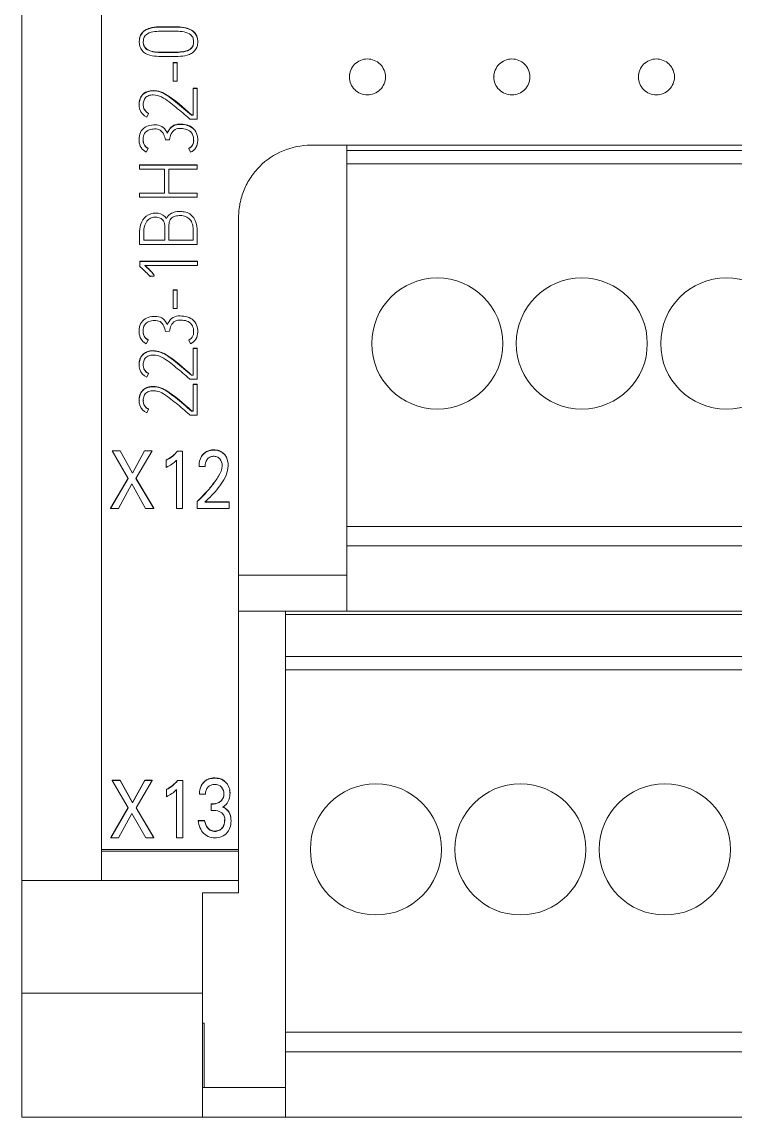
# Model space of a CAD drawing. Header units: millimetres. Extents: x 983 to 2111, y 2638 to 4457.
# Drawn here: x 1306.06 to 1325.8, y 3405.2 to 3435.51 of the extents above; entities that cross this region are included whole.
import ezdxf

# ---------------------------------------------------------------- set-up
doc = ezdxf.new("R2010")
doc.units = ezdxf.units.MM

# ---------------------------------------------------------------- blocks, each defined once
blk = doc.blocks.new('8DIDQ')
at = {"color": 7, "linetype": 'Continuous', "lineweight": 15}
for p, q in [((1306.06, 3411.749), (1306.06, 3442.201)), ((1308.26, 3439.142), (1308.26, 3412.604)), ((1310.106, 3435.37), (1310.106, 3435.377)), ((1310.131, 3435.377), (1310.106, 3435.377)), ((1310.106, 3435.37), (1310.131, 3435.37)), ((1310.131, 3435.377), (1310.131, 3435.37)), ((1310.131, 3435.259), (1310.106, 3435.259)), ((1309.307, 3434.969), (1309.307, 3434.962)), ((1310.927, 3434.962), (1310.927, 3434.969)), ((1310.106, 3434.666), (1310.106, 3434.673)), ((1310.131, 3434.673), (1310.106, 3434.673)), ((1310.106, 3434.666), (1310.131, 3434.666)), ((1310.131, 3434.553), (1310.106, 3434.553)), ((1310.131, 3434.673), (1310.131, 3434.666)), ((1310.361, 3434.385), (1310.248, 3434.385)), ((1310.248, 3434.378), (1310.248, 3434.385)), ((1310.248, 3433.873), (1310.248, 3434.378)), ((1310.248, 3434.378), (1310.361, 3434.378)), ((1310.361, 3434.378), (1310.361, 3434.385)), ((1310.361, 3434.378), (1310.361, 3433.873)), ((1310.361, 3433.873), (1310.248, 3433.873)), ((1315.126, 3433.997), (1315.126, 3433.99)), ((1316.126, 3433.99), (1316.126, 3433.997)), ((1319.126, 3433.997), (1319.126, 3433.99)), ((1320.126, 3433.99), (1320.126, 3433.997)), ((1323.126, 3433.997), (1323.126, 3433.99)), ((1324.126, 3433.99), (1324.126, 3433.997)), ((1310.805, 3433.67), (1310.805, 3433.677)), ((1310.916, 3433.677), (1310.805, 3433.677)), ((1310.805, 3432.931), (1310.805, 3433.67)), ((1310.805, 3433.67), (1310.916, 3433.67)), ((1310.916, 3433.67), (1310.916, 3433.677)), ((1310.916, 3433.67), (1310.916, 3432.82)), ((1309.307, 3433.228), (1309.307, 3433.221)), ((1309.514, 3432.88), (1309.565, 3432.98)), ((1309.565, 3432.987), (1309.565, 3432.98)), ((1310.752, 3432.931), (1310.752, 3432.938)), ((1310.805, 3432.938), (1310.752, 3432.938)), ((1310.752, 3432.931), (1310.805, 3432.931)), ((1310.712, 3432.82), (1310.697, 3432.834)), ((1310.916, 3432.82), (1310.712, 3432.82)), ((1310.086, 3432.444), (1310.053, 3432.49)), ((1310.086, 3432.437), (1310.086, 3432.444)), ((1309.303, 3432.267), (1309.303, 3432.26)), ((1309.554, 3432.009), (1309.503, 3431.908)), ((1309.554, 3432.016), (1309.554, 3432.009)), ((1310.146, 3432.253), (1310.035, 3432.246)), ((1310.679, 3432.009), (1310.679, 3432.016)), ((1310.725, 3431.908), (1310.679, 3432.009)), ((1310.927, 3432.242), (1310.927, 3432.249)), ((1314.06, 3432.1), (1343.06, 3432.1)), ((1315.06, 3431.949), (1315.06, 3432.1)), ((1315.06, 3431.949), (1343.79, 3431.949)), ((1315.06, 3431.949), (1315.06, 3431.582)), ((1310.914, 3431.558), (1309.318, 3431.558)), ((1309.318, 3431.551), (1309.318, 3431.558)), ((1310.914, 3431.551), (1309.318, 3431.551)), ((1309.318, 3431.551), (1309.318, 3431.438)), ((1309.318, 3431.438), (1310.011, 3431.438)), ((1310.011, 3431.438), (1310.011, 3430.77)), ((1310.124, 3431.438), (1310.914, 3431.438)), ((1310.124, 3430.77), (1310.124, 3431.438)), ((1310.914, 3431.551), (1310.914, 3431.558)), ((1310.914, 3431.438), (1310.914, 3431.551)), ((1315.06, 3431.582), (1315.06, 3421.55)), ((1315.06, 3431.582), (1344.06, 3431.582)), ((1310.011, 3430.777), (1309.318, 3430.777)), ((1309.318, 3430.777), (1309.318, 3430.77)), ((1309.318, 3430.77), (1309.318, 3430.659)), ((1310.011, 3430.77), (1309.318, 3430.77)), ((1310.914, 3430.777), (1310.124, 3430.777)), ((1310.914, 3430.77), (1310.124, 3430.77)), ((1310.914, 3430.77), (1310.914, 3430.777)), ((1310.914, 3430.659), (1310.914, 3430.77)), ((1309.318, 3430.659), (1310.914, 3430.659)), ((1310.017, 3429.468), (1310.017, 3429.856)), ((1310.064, 3430.082), (1310.064, 3430.075)), ((1310.128, 3429.856), (1310.128, 3429.468)), ((1312.06, 3412.604), (1312.06, 3430.1)), ((1309.318, 3429.716), (1309.318, 3429.709)), ((1309.318, 3429.355), (1309.318, 3429.709)), ((1309.432, 3429.709), (1309.432, 3429.468)), ((1310.805, 3429.468), (1310.805, 3429.703)), ((1310.916, 3429.71), (1310.916, 3429.703)), ((1310.916, 3429.703), (1310.916, 3429.355)), ((1310.916, 3429.355), (1309.318, 3429.355)), ((1309.432, 3429.475), (1310.017, 3429.475)), ((1309.432, 3429.468), (1310.017, 3429.468)), ((1310.128, 3429.475), (1310.805, 3429.475)), ((1310.128, 3429.468), (1310.805, 3429.468)), ((1310.918, 3428.886), (1309.325, 3428.886)), ((1309.325, 3428.879), (1309.325, 3428.886)), ((1309.325, 3428.879), (1309.325, 3428.74)), ((1309.325, 3428.879), (1310.918, 3428.879)), ((1309.343, 3428.724), (1309.325, 3428.74)), ((1310.918, 3428.769), (1309.463, 3428.769)), ((1310.918, 3428.879), (1310.918, 3428.886)), ((1310.918, 3428.879), (1310.918, 3428.769)), ((1309.72, 3428.479), (1309.607, 3428.472)), ((1309.607, 3428.472), (1309.611, 3428.459)), ((1309.611, 3428.466), (1309.609, 3428.472)), ((1309.611, 3428.459), (1309.611, 3428.466)), ((1309.72, 3428.479), (1309.72, 3428.486)), ((1310.248, 3428.094), (1310.248, 3428.087)), ((1310.361, 3428.094), (1310.248, 3428.094)), ((1310.248, 3428.087), (1310.248, 3427.582)), ((1310.361, 3428.087), (1310.248, 3428.087)), ((1310.361, 3428.087), (1310.361, 3428.094)), ((1310.361, 3427.582), (1310.361, 3428.087)), ((1310.248, 3427.582), (1310.361, 3427.582)), ((1310.086, 3427.135), (1310.086, 3427.142)), ((1309.303, 3426.966), (1309.303, 3426.959)), ((1310.035, 3426.945), (1310.146, 3426.951)), ((1310.927, 3426.94), (1310.927, 3426.947)), ((1309.503, 3426.606), (1309.554, 3426.708)), ((1309.554, 3426.708), (1309.554, 3426.715)), ((1310.679, 3426.708), (1310.679, 3426.715)), ((1310.679, 3426.708), (1310.725, 3426.606)), ((1310.805, 3426.471), (1310.805, 3426.478)), ((1310.916, 3426.478), (1310.805, 3426.478)), ((1310.805, 3425.731), (1310.805, 3426.471)), ((1310.805, 3426.471), (1310.916, 3426.471)), ((1310.916, 3426.471), (1310.916, 3426.478)), ((1310.916, 3426.471), (1310.916, 3425.621)), ((1309.307, 3426.028), (1309.307, 3426.021)), ((1309.514, 3425.681), (1309.565, 3425.78)), ((1309.565, 3425.787), (1309.565, 3425.78)), ((1310.712, 3425.621), (1310.697, 3425.634)), ((1310.916, 3425.621), (1310.712, 3425.621)), ((1310.752, 3425.731), (1310.752, 3425.739)), ((1310.805, 3425.739), (1310.752, 3425.739)), ((1310.752, 3425.731), (1310.805, 3425.731)), ((1310.805, 3425.481), (1310.805, 3425.488)), ((1310.916, 3425.488), (1310.805, 3425.488)), ((1310.805, 3425.481), (1310.805, 3424.742)), ((1310.916, 3425.481), (1310.805, 3425.481)), ((1310.916, 3425.481), (1310.916, 3425.488)), ((1310.916, 3424.631), (1310.916, 3425.481)), ((1309.307, 3425.039), (1309.307, 3425.032)), ((1309.514, 3424.691), (1309.565, 3424.791)), ((1309.565, 3424.791), (1309.565, 3424.798)), ((1310.752, 3424.742), (1310.752, 3424.749)), ((1310.805, 3424.749), (1310.752, 3424.749)), ((1310.805, 3424.742), (1310.752, 3424.742)), ((1310.697, 3424.645), (1310.712, 3424.631)), ((1310.712, 3424.631), (1310.916, 3424.631)), ((1308.559, 3423.637), (1308.559, 3423.644)), ((1308.559, 3423.644), (1308.777, 3423.644)), ((1309, 3422.879), (1308.559, 3423.637)), ((1308.559, 3423.637), (1308.777, 3423.637)), ((1308.777, 3423.637), (1308.777, 3423.644)), ((1308.777, 3423.644), (1309.118, 3423.026)), ((1308.777, 3423.637), (1309.118, 3423.019)), ((1309.118, 3423.026), (1309.456, 3423.644)), ((1309.118, 3423.019), (1309.456, 3423.637)), ((1309.665, 3423.637), (1309.218, 3422.874)), ((1309.456, 3423.637), (1309.456, 3423.644)), ((1309.456, 3423.644), (1309.665, 3423.644)), ((1309.456, 3423.637), (1309.665, 3423.637)), ((1309.665, 3423.637), (1309.665, 3423.644)), ((1310.365, 3423.628), (1310.365, 3423.635)), ((1310.365, 3423.635), (1310.51, 3423.635)), ((1310.51, 3423.628), (1310.365, 3423.628)), ((1310.51, 3423.628), (1310.51, 3423.635)), ((1310.51, 3422.045), (1310.51, 3423.628)), ((1311.096, 3423.56), (1311.096, 3423.567)), ((1310.058, 3423.383), (1310.058, 3423.39)), ((1310.058, 3423.383), (1310.058, 3423.184)), ((1310.339, 3423.382), (1310.339, 3422.045)), ((1310.965, 3423.215), (1310.965, 3423.208)), ((1310.965, 3423.207), (1311.132, 3423.207)), ((1311.769, 3423.245), (1311.769, 3423.252)), ((1308.516, 3422.052), (1308.998, 3422.882)), ((1309.118, 3423.019), (1309.118, 3423.026)), ((1308.516, 3422.045), (1309, 3422.879)), ((1309.103, 3422.723), (1308.73, 3422.045)), ((1309.485, 3422.045), (1309.103, 3422.723)), ((1309.218, 3422.874), (1309.709, 3422.045)), ((1309.22, 3422.878), (1309.709, 3422.052)), ((1308.516, 3422.052), (1308.516, 3422.045)), ((1308.73, 3422.045), (1308.516, 3422.045)), ((1309.709, 3422.045), (1309.485, 3422.045)), ((1309.709, 3422.045), (1309.709, 3422.052)), ((1310.339, 3422.045), (1310.51, 3422.045)), ((1310.913, 3422.236), (1310.913, 3422.243)), ((1310.913, 3422.236), (1310.913, 3422.045)), ((1311.796, 3422.045), (1310.913, 3422.045)), ((1311.122, 3422.226), (1311.796, 3422.226)), ((1311.122, 3422.219), (1311.796, 3422.219)), ((1311.796, 3422.219), (1311.796, 3422.226)), ((1311.796, 3422.219), (1311.796, 3422.045)), ((1344.06, 3421.55), (1315.06, 3421.55)), ((1315.06, 3421.01), (1315.06, 3421.55)), ((1315.06, 3421.01), (1344.06, 3421.01)), ((1315.06, 3421.01), (1315.06, 3419.2)), ((1312.06, 3420.2), (1315.06, 3420.2)), ((1315.06, 3419.2), (1312.06, 3419.2)), ((1313.36, 3419.2), (1313.36, 3419.11)), ((1313.36, 3419.11), (1342.36, 3419.11)), ((1313.36, 3417.949), (1313.36, 3419.11)), ((1315.06, 3419.2), (1344.06, 3419.2)), ((1313.36, 3417.949), (1342.36, 3417.949)), ((1313.36, 3417.949), (1313.36, 3417.582)), ((1313.36, 3417.582), (1313.36, 3407.55)), ((1313.36, 3417.582), (1342.36, 3417.582)), ((1308.562, 3414.528), (1308.781, 3414.528)), ((1308.562, 3414.521), (1308.562, 3414.528)), ((1308.562, 3414.521), (1308.781, 3414.521)), ((1309.003, 3413.763), (1308.562, 3414.521)), ((1308.781, 3414.521), (1308.781, 3414.528)), ((1308.781, 3414.528), (1309.121, 3413.91)), ((1308.781, 3414.521), (1309.121, 3413.903)), ((1309.121, 3413.91), (1309.46, 3414.528)), ((1309.121, 3413.903), (1309.46, 3414.521)), ((1309.668, 3414.521), (1309.222, 3413.758)), ((1309.46, 3414.521), (1309.46, 3414.528)), ((1309.46, 3414.528), (1309.668, 3414.528)), ((1309.46, 3414.521), (1309.668, 3414.521)), ((1309.668, 3414.521), (1309.668, 3414.528)), ((1310.369, 3414.512), (1310.369, 3414.519)), ((1310.369, 3414.519), (1310.514, 3414.519)), ((1310.514, 3414.512), (1310.369, 3414.512)), ((1310.514, 3414.512), (1310.514, 3414.519)), ((1310.514, 3412.929), (1310.514, 3414.512)), ((1311.173, 3414.525), (1311.173, 3414.532)), ((1310.062, 3414.267), (1310.062, 3414.274)), ((1310.062, 3414.267), (1310.062, 3414.069)), ((1310.342, 3414.266), (1310.342, 3412.929)), ((1310.977, 3414.152), (1310.977, 3414.145)), ((1310.977, 3414.142), (1311.143, 3414.142)), ((1311.821, 3414.16), (1311.821, 3414.167)), ((1309.121, 3413.903), (1309.121, 3413.91)), ((1311.303, 3413.873), (1311.361, 3413.873)), ((1311.303, 3413.866), (1311.303, 3413.873)), ((1311.303, 3413.866), (1311.303, 3413.688)), ((1311.361, 3413.866), (1311.303, 3413.866)), ((1311.361, 3413.866), (1311.361, 3413.873)), ((1308.52, 3412.936), (1309.001, 3413.766)), ((1308.52, 3412.929), (1309.003, 3413.763)), ((1309.107, 3413.607), (1308.734, 3412.929)), ((1309.489, 3412.929), (1309.107, 3413.607)), ((1309.222, 3413.758), (1309.713, 3412.929)), ((1309.224, 3413.762), (1309.713, 3412.936)), ((1311.303, 3413.688), (1311.373, 3413.688)), ((1311.843, 3413.495), (1311.843, 3413.502)), ((1310.941, 3413.405), (1310.941, 3413.398)), ((1310.941, 3413.405), (1311.116, 3413.405)), ((1311.116, 3413.398), (1310.941, 3413.398)), ((1311.116, 3413.398), (1311.116, 3413.405)), ((1311.666, 3413.342), (1311.673, 3413.426)), ((1311.849, 3413.407), (1311.849, 3413.414)), ((1308.52, 3412.936), (1308.52, 3412.929)), ((1308.734, 3412.929), (1308.52, 3412.929)), ((1309.713, 3412.929), (1309.489, 3412.929)), ((1309.713, 3412.929), (1309.713, 3412.936)), ((1310.342, 3412.929), (1310.514, 3412.929)), ((1311.396, 3413.108), (1311.396, 3413.115)), ((1308.26, 3412.604), (1312.06, 3412.604)), ((1308.26, 3412.604), (1308.26, 3412.562)), ((1312.06, 3412.562), (1312.06, 3412.604)), ((1312.06, 3412.562), (1308.26, 3412.562)), ((1308.26, 3412.562), (1308.26, 3411.749)), ((1312.06, 3411.749), (1312.06, 3412.562)), ((1306.06, 3411.749), (1308.26, 3411.749)), ((1306.06, 3408.629), (1306.06, 3411.749)), ((1312.06, 3411.749), (1308.26, 3411.749)), ((1312.06, 3411.749), (1312.06, 3411.41)), ((1311.06, 3408.629), (1311.06, 3411.41)), ((1312.06, 3411.41), (1311.06, 3411.41)), ((1311.06, 3408.629), (1306.06, 3408.629)), ((1306.06, 3405.2), (1306.06, 3408.629)), ((1311.06, 3405.2), (1311.06, 3408.629)), ((1311.06, 3407.8), (1311.11, 3407.8)), ((1311.11, 3407.8), (1311.11, 3406.018)), ((1342.36, 3407.55), (1313.36, 3407.55)), ((1313.36, 3407.01), (1313.36, 3407.55)), ((1313.36, 3407.01), (1342.36, 3407.01)), ((1313.36, 3407.01), (1313.36, 3405.2)), ((1311.06, 3406.018), (1313.36, 3406.018)), ((1306.06, 3405.2), (1311.06, 3405.2)), ((1313.36, 3405.2), (1311.06, 3405.2)), ((1313.36, 3405.2), (1342.36, 3405.2))]:
    blk.add_line(p, q, dxfattribs=at)
for centre in [(1317.56, 3426.61), (1321.56, 3426.61), (1325.56, 3426.61), (1315.86, 3412.61), (1319.86, 3412.61), (1323.86, 3412.61)]:
    blk.add_circle(centre, 1.815, dxfattribs=at)
for points, knots in [([(1310.106, 3434.553), (1310.022, 3434.553), (1309.937, 3434.553), (1309.768, 3434.56), (1309.685, 3434.569), (1309.519, 3434.616), (1309.44, 3434.657), (1309.33, 3434.789), (1309.307, 3434.876), (1309.307, 3435.047), (1309.33, 3435.135), (1309.412, 3435.234), (1309.445, 3435.262), (1309.519, 3435.305), (1309.559, 3435.32), (1309.683, 3435.355), (1309.768, 3435.363), (1309.937, 3435.37), (1310.021, 3435.37), (1310.106, 3435.37)], [0, 0, 0, 0, 0.125, 0.125, 0.25, 0.25, 0.375, 0.375, 0.5, 0.5, 0.625, 0.625, 0.6875, 0.6875, 0.75, 0.75, 0.875, 0.875, 1, 1, 1, 1]), ([(1310.106, 3435.377), (1309.934, 3435.381), (1309.716, 3435.387), (1309.471, 3435.293), (1309.373, 3435.205), (1309.321, 3435.111), (1309.318, 3435.052), (1309.317, 3435.035)], [0, 0, 0, 0, 0.5363931, 0.675519, 0.8158664, 0.9448736, 1, 1, 1, 1]), ([(1310.907, 3435.084), (1310.905, 3435.098), (1310.897, 3435.149), (1310.841, 3435.22), (1310.741, 3435.303), (1310.5, 3435.384), (1310.286, 3435.38), (1310.131, 3435.377)], [0, 0, 0, 0, 0.0478788, 0.1696761, 0.2906995, 0.4821975, 1, 1, 1, 1]), ([(1310.131, 3435.37), (1310.215, 3435.37), (1310.299, 3435.37), (1310.467, 3435.363), (1310.55, 3435.354), (1310.715, 3435.306), (1310.793, 3435.264), (1310.876, 3435.167), (1310.897, 3435.129), (1310.922, 3435.048), (1310.927, 3435.005), (1310.927, 3434.92), (1310.922, 3434.877), (1310.898, 3434.796), (1310.877, 3434.757), (1310.822, 3434.692), (1310.79, 3434.664), (1310.716, 3434.62), (1310.676, 3434.605), (1310.554, 3434.57), (1310.469, 3434.56), (1310.3, 3434.553), (1310.215, 3434.553), (1310.131, 3434.553)], [0, 0, 0, 0, 0.125, 0.125, 0.25, 0.25, 0.375, 0.375, 0.4375, 0.4375, 0.5, 0.5, 0.5625, 0.5625, 0.625, 0.625, 0.6875, 0.6875, 0.75, 0.75, 0.875, 0.875, 1, 1, 1, 1]), ([(1310.106, 3435.259), (1310.036, 3435.259), (1309.966, 3435.259), (1309.826, 3435.254), (1309.757, 3435.251), (1309.618, 3435.224), (1309.549, 3435.2), (1309.469, 3435.13), (1309.448, 3435.1), (1309.425, 3435.034), (1309.421, 3434.998), (1309.42, 3434.928), (1309.424, 3434.892), (1309.447, 3434.826), (1309.468, 3434.796), (1309.546, 3434.724), (1309.617, 3434.701), (1309.754, 3434.675), (1309.825, 3434.67), (1309.965, 3434.666), (1310.036, 3434.666), (1310.106, 3434.666)], [0, 0, 0, 0, 0.125, 0.125, 0.25, 0.25, 0.375, 0.375, 0.4375, 0.4375, 0.5, 0.5, 0.5625, 0.5625, 0.625, 0.625, 0.75, 0.75, 0.875, 0.875, 1, 1, 1, 1]), ([(1310.131, 3434.666), (1310.269, 3434.666), (1310.408, 3434.662), (1310.611, 3434.702), (1310.682, 3434.723), (1310.764, 3434.792), (1310.785, 3434.822), (1310.809, 3434.888), (1310.814, 3434.924), (1310.814, 3434.994), (1310.81, 3435.03), (1310.787, 3435.097), (1310.766, 3435.127), (1310.687, 3435.198), (1310.617, 3435.221), (1310.48, 3435.249), (1310.41, 3435.254), (1310.27, 3435.259), (1310.201, 3435.259), (1310.131, 3435.259)], [0, 0, 0, 0, 0.25, 0.25, 0.375, 0.375, 0.4375, 0.4375, 0.5, 0.5, 0.5625, 0.5625, 0.625, 0.625, 0.75, 0.75, 0.875, 0.875, 1, 1, 1, 1]), ([(1310.106, 3434.673), (1309.982, 3434.672), (1309.795, 3434.67), (1309.579, 3434.714), (1309.484, 3434.783), (1309.438, 3434.844), (1309.431, 3434.891), (1309.428, 3434.91)], [0, 0, 0, 0, 0.477187, 0.718212, 0.821728, 0.926114, 1, 1, 1, 1]), ([(1310.813, 3434.969), (1310.813, 3434.965), (1310.818, 3434.924), (1310.802, 3434.858), (1310.752, 3434.783), (1310.666, 3434.724), (1310.455, 3434.669), (1310.268, 3434.671), (1310.131, 3434.673)], [0, 0, 0, 0, 0.013616, 0.146678, 0.230188, 0.335755, 0.510337, 1, 1, 1, 1]), ([(1316.126, 3433.99), (1316.126, 3433.858), (1316.071, 3433.729), (1315.887, 3433.546), (1315.756, 3433.492), (1315.496, 3433.492), (1315.366, 3433.545), (1315.179, 3433.73), (1315.126, 3433.859), (1315.126, 3434.12), (1315.18, 3434.25), (1315.364, 3434.433), (1315.494, 3434.487), (1315.757, 3434.487), (1315.886, 3434.434), (1316.071, 3434.25), (1316.126, 3434.121), (1316.126, 3433.99)], [0, 0, 0, 0, 0.125, 0.125, 0.25, 0.25, 0.375, 0.375, 0.5, 0.5, 0.625, 0.625, 0.75, 0.75, 0.875, 0.875, 1, 1, 1, 1]), ([(1320.126, 3433.99), (1320.126, 3433.858), (1320.071, 3433.729), (1319.887, 3433.546), (1319.756, 3433.492), (1319.496, 3433.492), (1319.366, 3433.545), (1319.179, 3433.73), (1319.126, 3433.859), (1319.126, 3434.12), (1319.18, 3434.25), (1319.364, 3434.433), (1319.494, 3434.487), (1319.757, 3434.487), (1319.886, 3434.434), (1320.071, 3434.25), (1320.126, 3434.121), (1320.126, 3433.99)], [0, 0, 0, 0, 0.125, 0.125, 0.25, 0.25, 0.375, 0.375, 0.5, 0.5, 0.625, 0.625, 0.75, 0.75, 0.875, 0.875, 1, 1, 1, 1]), ([(1324.126, 3433.99), (1324.126, 3433.858), (1324.071, 3433.729), (1323.887, 3433.546), (1323.756, 3433.492), (1323.496, 3433.492), (1323.366, 3433.545), (1323.179, 3433.73), (1323.126, 3433.859), (1323.126, 3434.12), (1323.18, 3434.25), (1323.364, 3434.433), (1323.494, 3434.487), (1323.757, 3434.487), (1323.886, 3434.434), (1324.071, 3434.25), (1324.126, 3434.121), (1324.126, 3433.99)], [0, 0, 0, 0, 0.125, 0.125, 0.25, 0.25, 0.375, 0.375, 0.5, 0.5, 0.625, 0.625, 0.75, 0.75, 0.875, 0.875, 1, 1, 1, 1]), ([(1315.138, 3434.081), (1315.134, 3434.071), (1315.124, 3434.043), (1315.129, 3434.014), (1315.132, 3433.997)], [0, 0, 0, 0, 0.395144, 1, 1, 1, 1]), ([(1319.138, 3434.081), (1319.134, 3434.071), (1319.124, 3434.043), (1319.129, 3434.014), (1319.132, 3433.997)], [0, 0, 0, 0, 0.395145, 1, 1, 1, 1]), ([(1323.138, 3434.081), (1323.134, 3434.071), (1323.124, 3434.043), (1323.129, 3434.014), (1323.132, 3433.997)], [0, 0, 0, 0, 0.395142, 1, 1, 1, 1]), ([(1309.514, 3432.88), (1309.424, 3432.92), (1309.355, 3432.998), (1309.311, 3433.137), (1309.306, 3433.186), (1309.309, 3433.282), (1309.317, 3433.33), (1309.349, 3433.422), (1309.373, 3433.466), (1309.442, 3433.533), (1309.483, 3433.561), (1309.621, 3433.611), (1309.722, 3433.611), (1309.863, 3433.583), (1309.91, 3433.568), (1309.998, 3433.527), (1310.039, 3433.502), (1310.159, 3433.423), (1310.235, 3433.363), (1310.459, 3433.181), (1310.605, 3433.055), (1310.752, 3432.931)], [0, 0, 0, 0, 0.125, 0.125, 0.1875, 0.1875, 0.25, 0.25, 0.3125, 0.3125, 0.375, 0.375, 0.5, 0.5, 0.5625, 0.5625, 0.625, 0.625, 0.75, 0.75, 1, 1, 1, 1]), ([(1310.752, 3432.938), (1310.529, 3433.146), (1310.255, 3433.403), (1309.855, 3433.605), (1309.667, 3433.618), (1309.512, 3433.587), (1309.403, 3433.515), (1309.333, 3433.403), (1309.304, 3433.303), (1309.31, 3433.241), (1309.312, 3433.228)], [0, 0, 0, 0, 0.480966, 0.591678, 0.702958, 0.771496, 0.840799, 0.901499, 0.979389, 1, 1, 1, 1]), ([(1310.697, 3432.834), (1310.573, 3432.939), (1310.45, 3433.046), (1310.263, 3433.202), (1310.2, 3433.253), (1310.069, 3433.35), (1310.002, 3433.397), (1309.856, 3433.472), (1309.775, 3433.491), (1309.653, 3433.491), (1309.611, 3433.486), (1309.534, 3433.459), (1309.498, 3433.435), (1309.447, 3433.371), (1309.432, 3433.331), (1309.417, 3433.251), (1309.416, 3433.209), (1309.434, 3433.088), (1309.489, 3433.014), (1309.565, 3432.98)], [0, 0, 0, 0, 0.25, 0.25, 0.375, 0.375, 0.5, 0.5, 0.625, 0.625, 0.6875, 0.6875, 0.75, 0.75, 0.8125, 0.8125, 0.875, 0.875, 1, 1, 1, 1]), ([(1309.565, 3432.987), (1309.54, 3433.001), (1309.49, 3433.03), (1309.46, 3433.078), (1309.445, 3433.102)], [0, 0, 0, 0, 0.507112, 1, 1, 1, 1]), ([(1309.503, 3431.908), (1309.443, 3431.934), (1309.394, 3431.979), (1309.326, 3432.09), (1309.309, 3432.154), (1309.3, 3432.282), (1309.304, 3432.348), (1309.344, 3432.47), (1309.38, 3432.526), (1309.481, 3432.608), (1309.542, 3432.633), (1309.667, 3432.661), (1309.732, 3432.666), (1309.861, 3432.656), (1309.925, 3432.634), (1310.023, 3432.551), (1310.057, 3432.494), (1310.086, 3432.437)], [0, 0, 0, 0, 0.125, 0.125, 0.25, 0.25, 0.375, 0.375, 0.5, 0.5, 0.625, 0.625, 0.75, 0.75, 0.875, 0.875, 1, 1, 1, 1]), ([(1310.821, 3432.542), (1310.813, 3432.553), (1310.782, 3432.595), (1310.676, 3432.65), (1310.513, 3432.686), (1310.346, 3432.687), (1310.221, 3432.63), (1310.143, 3432.549), (1310.106, 3432.481), (1310.086, 3432.444)], [0, 0, 0, 0, 0.045711, 0.180191, 0.392619, 0.619878, 0.736944, 0.854297, 1, 1, 1, 1]), ([(1310.086, 3432.437), (1310.117, 3432.496), (1310.151, 3432.557), (1310.253, 3432.644), (1310.32, 3432.669), (1310.454, 3432.68), (1310.522, 3432.674), (1310.653, 3432.648), (1310.718, 3432.624), (1310.827, 3432.545), (1310.87, 3432.49), (1310.92, 3432.364), (1310.928, 3432.296), (1310.926, 3432.162), (1310.912, 3432.094), (1310.861, 3432.006), (1310.839, 3431.979), (1310.786, 3431.937), (1310.757, 3431.921), (1310.725, 3431.908)], [0, 0, 0, 0, 0.125, 0.125, 0.25, 0.25, 0.375, 0.375, 0.5, 0.5, 0.625, 0.625, 0.75, 0.75, 0.875, 0.875, 0.9375, 0.9375, 1, 1, 1, 1]), ([(1310.035, 3432.246), (1310.021, 3432.297), (1310.007, 3432.348), (1309.963, 3432.444), (1309.931, 3432.488), (1309.864, 3432.531), (1309.839, 3432.54), (1309.787, 3432.55), (1309.76, 3432.55), (1309.681, 3432.549), (1309.628, 3432.542), (1309.529, 3432.503), (1309.484, 3432.471), (1309.425, 3432.381), (1309.415, 3432.327), (1309.413, 3432.221), (1309.419, 3432.167), (1309.465, 3432.071), (1309.506, 3432.033), (1309.554, 3432.009)], [0, 0, 0, 0, 0.125, 0.125, 0.25, 0.25, 0.3125, 0.3125, 0.375, 0.375, 0.5, 0.5, 0.625, 0.625, 0.75, 0.75, 0.875, 0.875, 1, 1, 1, 1]), ([(1310.679, 3432.009), (1310.73, 3432.032), (1310.775, 3432.07), (1310.815, 3432.173), (1310.817, 3432.23), (1310.808, 3432.339), (1310.792, 3432.396), (1310.727, 3432.484), (1310.678, 3432.515), (1310.573, 3432.551), (1310.518, 3432.56), (1310.407, 3432.565), (1310.35, 3432.56), (1310.254, 3432.504), (1310.217, 3432.46), (1310.169, 3432.361), (1310.155, 3432.307), (1310.146, 3432.253)], [0, 0, 0, 0, 0.125, 0.125, 0.25, 0.25, 0.375, 0.375, 0.5, 0.5, 0.625, 0.625, 0.75, 0.75, 0.875, 0.875, 1, 1, 1, 1]), ([(1309.554, 3432.016), (1309.526, 3432.033), (1309.474, 3432.065), (1309.426, 3432.149), (1309.419, 3432.21), (1309.416, 3432.243)], [0, 0, 0, 0, 0.3415681, 0.647361, 1, 1, 1, 1]), ([(1310.814, 3432.249), (1310.814, 3432.249), (1310.819, 3432.215), (1310.808, 3432.157), (1310.777, 3432.086), (1310.731, 3432.043), (1310.695, 3432.025), (1310.679, 3432.016)], [0, 0, 0, 0, 0.006779, 0.360095, 0.582924, 0.806317, 1, 1, 1, 1]), ([(1312.06, 3430.1), (1312.06, 3430.232), (1312.072, 3430.362), (1312.123, 3430.617), (1312.161, 3430.744), (1312.261, 3430.985), (1312.322, 3431.1), (1312.467, 3431.317), (1312.552, 3431.42), (1312.828, 3431.698), (1313.051, 3431.847), (1313.532, 3432.047), (1313.795, 3432.1), (1314.06, 3432.1)], [0, 0, 0, 0, 0.125, 0.125, 0.25, 0.25, 0.375, 0.375, 0.5, 0.5, 0.75, 0.75, 1, 1, 1, 1]), ([(1309.318, 3429.709), (1309.318, 3429.802), (1309.336, 3429.894), (1309.415, 3430.06), (1309.479, 3430.133), (1309.643, 3430.219), (1309.741, 3430.23), (1309.923, 3430.199), (1310.008, 3430.15), (1310.064, 3430.075)], [0, 0, 0, 0, 0.25, 0.25, 0.5, 0.5, 0.75, 0.75, 1, 1, 1, 1]), ([(1310.064, 3430.075), (1310.086, 3430.124), (1310.123, 3430.165), (1310.212, 3430.225), (1310.263, 3430.245), (1310.369, 3430.265), (1310.422, 3430.267), (1310.528, 3430.26), (1310.582, 3430.251), (1310.683, 3430.216), (1310.73, 3430.186), (1310.807, 3430.111), (1310.837, 3430.065), (1310.905, 3429.919), (1310.916, 3429.81), (1310.916, 3429.703)], [0, 0, 0, 0, 0.125, 0.125, 0.25, 0.25, 0.375, 0.375, 0.5, 0.5, 0.625, 0.625, 0.75, 0.75, 1, 1, 1, 1]), ([(1310.017, 3429.856), (1310.017, 3429.897), (1310.011, 3429.938), (1309.976, 3430.013), (1309.948, 3430.045), (1309.878, 3430.089), (1309.837, 3430.101), (1309.755, 3430.11), (1309.713, 3430.109), (1309.594, 3430.078), (1309.527, 3430.019), (1309.447, 3429.874), (1309.432, 3429.792), (1309.432, 3429.709)], [0, 0, 0, 0, 0.125, 0.125, 0.25, 0.25, 0.375, 0.375, 0.5, 0.5, 0.75, 0.75, 1, 1, 1, 1]), ([(1310.805, 3429.703), (1310.805, 3429.751), (1310.802, 3429.799), (1310.788, 3429.895), (1310.775, 3429.942), (1310.729, 3430.028), (1310.696, 3430.065), (1310.616, 3430.121), (1310.57, 3430.138), (1310.474, 3430.153), (1310.425, 3430.154), (1310.329, 3430.145), (1310.281, 3430.134), (1310.197, 3430.085), (1310.166, 3430.044), (1310.133, 3429.953), (1310.128, 3429.904), (1310.128, 3429.856)], [0, 0, 0, 0, 0.125, 0.125, 0.25, 0.25, 0.375, 0.375, 0.5, 0.5, 0.625, 0.625, 0.75, 0.75, 0.875, 0.875, 1, 1, 1, 1]), ([(1309.611, 3428.459), (1309.594, 3428.486), (1309.572, 3428.508), (1309.528, 3428.553), (1309.505, 3428.575), (1309.436, 3428.64), (1309.39, 3428.683), (1309.343, 3428.724)], [0, 0, 0, 0, 0.25, 0.25, 0.5, 0.5, 1, 1, 1, 1]), ([(1309.72, 3428.486), (1309.72, 3428.502), (1309.713, 3428.518), (1309.694, 3428.545), (1309.683, 3428.557), (1309.651, 3428.594), (1309.628, 3428.617), (1309.559, 3428.686), (1309.511, 3428.731), (1309.463, 3428.776)], [0, 0, 0, 0, 0.125, 0.125, 0.25, 0.25, 0.5, 0.5, 1, 1, 1, 1]), ([(1309.463, 3428.769), (1309.487, 3428.746), (1309.511, 3428.724), (1309.535, 3428.701), (1309.559, 3428.678), (1309.583, 3428.656), (1309.606, 3428.632), (1309.627, 3428.611), (1309.648, 3428.59), (1309.667, 3428.568), (1309.681, 3428.553), (1309.695, 3428.538), (1309.706, 3428.521), (1309.711, 3428.513), (1309.715, 3428.505), (1309.717, 3428.497), (1309.719, 3428.491), (1309.72, 3428.485), (1309.72, 3428.479)], [0, 0, 0, 0, 0.0000990184, 0.0000990184, 0.0000990184, 0.0001980448, 0.0001980448, 0.0001980448, 0.0002868806, 0.0002868806, 0.0002868806, 0.0003483915, 0.0003483915, 0.0003483915, 0.0003746495, 0.0003746495, 0.0003746495, 0.000393231, 0.000393231, 0.000393231, 0.000393231]), ([(1310.086, 3427.135), (1310.058, 3427.192), (1310.025, 3427.247), (1309.926, 3427.332), (1309.863, 3427.354), (1309.733, 3427.364), (1309.669, 3427.36), (1309.543, 3427.332), (1309.481, 3427.306), (1309.381, 3427.225), (1309.344, 3427.169), (1309.304, 3427.046), (1309.3, 3426.981), (1309.309, 3426.852), (1309.326, 3426.789), (1309.393, 3426.679), (1309.443, 3426.632), (1309.503, 3426.606)], [0, 0, 0, 0, 0.125, 0.125, 0.25, 0.25, 0.375, 0.375, 0.5, 0.5, 0.625, 0.625, 0.75, 0.75, 0.875, 0.875, 1, 1, 1, 1]), ([(1309.554, 3426.708), (1309.506, 3426.732), (1309.465, 3426.769), (1309.42, 3426.864), (1309.413, 3426.918), (1309.415, 3427.024), (1309.425, 3427.077), (1309.482, 3427.167), (1309.527, 3427.2), (1309.625, 3427.24), (1309.678, 3427.247), (1309.784, 3427.249), (1309.839, 3427.244), (1309.93, 3427.188), (1309.963, 3427.144), (1310.007, 3427.048), (1310.02, 3426.996), (1310.035, 3426.945)], [0, 0, 0, 0, 0.125, 0.125, 0.25, 0.25, 0.375, 0.375, 0.5, 0.5, 0.625, 0.625, 0.75, 0.75, 0.875, 0.875, 1, 1, 1, 1]), ([(1310.725, 3426.606), (1310.788, 3426.633), (1310.844, 3426.675), (1310.912, 3426.791), (1310.926, 3426.859), (1310.929, 3426.993), (1310.92, 3427.061), (1310.872, 3427.186), (1310.829, 3427.241), (1310.72, 3427.321), (1310.656, 3427.345), (1310.525, 3427.372), (1310.457, 3427.378), (1310.324, 3427.368), (1310.255, 3427.344), (1310.152, 3427.256), (1310.118, 3427.196), (1310.086, 3427.135)], [0, 0, 0, 0, 0.125, 0.125, 0.25, 0.25, 0.375, 0.375, 0.5, 0.5, 0.625, 0.625, 0.75, 0.75, 0.875, 0.875, 1, 1, 1, 1]), ([(1310.146, 3426.951), (1310.155, 3427.006), (1310.169, 3427.059), (1310.218, 3427.158), (1310.254, 3427.203), (1310.349, 3427.258), (1310.407, 3427.263), (1310.518, 3427.258), (1310.573, 3427.25), (1310.678, 3427.214), (1310.726, 3427.184), (1310.792, 3427.094), (1310.808, 3427.039), (1310.817, 3426.929), (1310.815, 3426.872), (1310.775, 3426.769), (1310.73, 3426.73), (1310.679, 3426.708)], [0, 0, 0, 0, 0.125, 0.125, 0.25, 0.25, 0.375, 0.375, 0.5, 0.5, 0.625, 0.625, 0.75, 0.75, 0.875, 0.875, 1, 1, 1, 1]), ([(1309.554, 3426.715), (1309.526, 3426.732), (1309.474, 3426.764), (1309.427, 3426.85), (1309.411, 3426.92), (1309.415, 3426.962), (1309.416, 3426.968)], [0, 0, 0, 0, 0.311199, 0.589802, 0.938234, 1, 1, 1, 1]), ([(1309.514, 3425.681), (1309.424, 3425.721), (1309.355, 3425.799), (1309.311, 3425.937), (1309.306, 3425.986), (1309.309, 3426.082), (1309.317, 3426.131), (1309.349, 3426.222), (1309.373, 3426.266), (1309.442, 3426.334), (1309.483, 3426.361), (1309.621, 3426.411), (1309.722, 3426.411), (1309.863, 3426.384), (1309.91, 3426.368), (1309.998, 3426.328), (1310.039, 3426.303), (1310.159, 3426.223), (1310.235, 3426.164), (1310.459, 3425.982), (1310.605, 3425.856), (1310.752, 3425.731)], [0, 0, 0, 0, 0.125, 0.125, 0.1875, 0.1875, 0.25, 0.25, 0.3125, 0.3125, 0.375, 0.375, 0.5, 0.5, 0.5625, 0.5625, 0.625, 0.625, 0.75, 0.75, 1, 1, 1, 1]), ([(1310.752, 3425.739), (1310.529, 3425.947), (1310.255, 3426.203), (1309.855, 3426.405), (1309.667, 3426.419), (1309.512, 3426.387), (1309.403, 3426.315), (1309.333, 3426.203), (1309.304, 3426.103), (1309.31, 3426.041), (1309.312, 3426.028)], [0, 0, 0, 0, 0.480967, 0.591679, 0.702958, 0.771496, 0.8408, 0.9015, 0.97939, 1, 1, 1, 1]), ([(1310.697, 3425.634), (1310.573, 3425.74), (1310.45, 3425.847), (1310.263, 3426.003), (1310.2, 3426.054), (1310.069, 3426.15), (1310.002, 3426.198), (1309.856, 3426.273), (1309.775, 3426.291), (1309.653, 3426.292), (1309.611, 3426.287), (1309.534, 3426.259), (1309.498, 3426.236), (1309.447, 3426.172), (1309.432, 3426.132), (1309.417, 3426.052), (1309.416, 3426.01), (1309.434, 3425.888), (1309.489, 3425.815), (1309.565, 3425.78)], [0, 0, 0, 0, 0.25, 0.25, 0.375, 0.375, 0.5, 0.5, 0.625, 0.625, 0.6875, 0.6875, 0.75, 0.75, 0.8125, 0.8125, 0.875, 0.875, 1, 1, 1, 1]), ([(1309.565, 3425.787), (1309.54, 3425.802), (1309.49, 3425.83), (1309.46, 3425.879), (1309.445, 3425.903)], [0, 0, 0, 0, 0.507111, 1, 1, 1, 1]), ([(1310.752, 3424.742), (1310.605, 3424.866), (1310.459, 3424.992), (1310.235, 3425.174), (1310.159, 3425.233), (1309.998, 3425.34), (1309.911, 3425.385), (1309.768, 3425.412), (1309.72, 3425.416), (1309.624, 3425.413), (1309.575, 3425.405), (1309.483, 3425.372), (1309.442, 3425.345), (1309.373, 3425.276), (1309.349, 3425.233), (1309.317, 3425.142), (1309.309, 3425.094), (1309.306, 3424.997), (1309.311, 3424.949), (1309.354, 3424.81), (1309.424, 3424.731), (1309.514, 3424.691)], [0, 0, 0, 0, 0.25, 0.25, 0.375, 0.375, 0.5, 0.5, 0.5625, 0.5625, 0.625, 0.625, 0.6875, 0.6875, 0.75, 0.75, 0.8125, 0.8125, 0.875, 0.875, 1, 1, 1, 1]), ([(1310.752, 3424.749), (1310.529, 3424.957), (1310.255, 3425.214), (1309.855, 3425.416), (1309.667, 3425.429), (1309.512, 3425.398), (1309.403, 3425.326), (1309.333, 3425.214), (1309.304, 3425.114), (1309.31, 3425.052), (1309.312, 3425.039)], [0, 0, 0, 0, 0.480966, 0.5916784, 0.7029577, 0.7714955, 0.8407992, 0.9014991, 0.9793896, 1, 1, 1, 1]), ([(1309.565, 3424.791), (1309.489, 3424.826), (1309.435, 3424.898), (1309.416, 3425.02), (1309.417, 3425.061), (1309.432, 3425.142), (1309.447, 3425.182), (1309.498, 3425.246), (1309.533, 3425.27), (1309.612, 3425.298), (1309.653, 3425.302), (1309.777, 3425.302), (1309.858, 3425.282), (1310.003, 3425.208), (1310.07, 3425.16), (1310.201, 3425.064), (1310.264, 3425.013), (1310.451, 3424.857), (1310.573, 3424.75), (1310.697, 3424.645)], [0, 0, 0, 0, 0.125, 0.125, 0.1875, 0.1875, 0.25, 0.25, 0.3125, 0.3125, 0.375, 0.375, 0.5, 0.5, 0.625, 0.625, 0.75, 0.75, 1, 1, 1, 1]), ([(1309.565, 3424.798), (1309.54, 3424.812), (1309.49, 3424.842), (1309.44, 3424.913), (1309.417, 3424.983), (1309.422, 3425.026), (1309.423, 3425.041)], [0, 0, 0, 0, 0.284504, 0.568807, 0.849584, 1, 1, 1, 1]), ([(1310.965, 3423.214), (1310.965, 3423.279), (1310.973, 3423.343), (1311.014, 3423.466), (1311.049, 3423.522), (1311.096, 3423.567)], [0, 0, 0, 0, 0.5, 0.5, 1, 1, 1, 1]), ([(1311.096, 3423.56), (1311.049, 3423.515), (1311.014, 3423.459), (1310.973, 3423.337), (1310.965, 3423.272), (1310.965, 3423.207)], [0, 0, 0, 0, 0.5, 0.5, 1, 1, 1, 1]), ([(1311.096, 3423.567), (1311.128, 3423.592), (1311.192, 3423.642), (1311.329, 3423.673), (1311.469, 3423.667), (1311.6, 3423.613), (1311.693, 3423.527), (1311.758, 3423.403), (1311.765, 3423.307), (1311.769, 3423.252)], [0, 0, 0, 0, 0.127316, 0.254437, 0.434625, 0.565622, 0.696816, 0.826706, 1, 1, 1, 1]), ([(1311.122, 3422.219), (1311.251, 3422.347), (1311.383, 3422.472), (1311.611, 3422.756), (1311.71, 3422.917), (1311.772, 3423.183), (1311.777, 3423.277), (1311.745, 3423.412), (1311.728, 3423.455), (1311.678, 3423.532), (1311.646, 3423.565), (1311.533, 3423.644), (1311.438, 3423.664), (1311.255, 3423.656), (1311.164, 3423.624), (1311.096, 3423.56)], [0, 0, 0, 0, 0.25, 0.25, 0.5, 0.5, 0.625, 0.625, 0.6875, 0.6875, 0.75, 0.75, 0.875, 0.875, 1, 1, 1, 1]), ([(1311.132, 3423.207), (1311.132, 3423.275), (1311.145, 3423.343), (1311.204, 3423.426), (1311.23, 3423.449), (1311.29, 3423.48), (1311.324, 3423.488), (1311.391, 3423.49), (1311.426, 3423.486), (1311.489, 3423.463), (1311.518, 3423.443), (1311.587, 3423.367), (1311.605, 3423.298), (1311.603, 3423.23)], [0, 0, 0, 0, 0.25, 0.25, 0.375, 0.375, 0.5, 0.5, 0.625, 0.625, 0.75, 0.75, 1, 1, 1, 1]), ([(1310.339, 3423.382), (1310.298, 3423.341), (1310.256, 3423.302), (1310.161, 3423.237), (1310.11, 3423.21), (1310.058, 3423.184)], [0, 0, 0, 0, 0.5, 0.5, 1, 1, 1, 1]), ([(1311.603, 3423.23), (1311.601, 3423.125), (1311.555, 3423.029), (1311.453, 3422.852), (1311.393, 3422.769), (1311.203, 3422.527), (1311.063, 3422.376), (1310.913, 3422.236)], [0, 0, 0, 0, 0.25, 0.25, 0.5, 0.5, 1, 1, 1, 1]), ([(1310.913, 3422.243), (1310.987, 3422.316), (1311.136, 3422.464), (1311.294, 3422.639), (1311.366, 3422.748), (1311.38, 3422.769)], [0, 0, 0, 0, 0.445795, 0.891637, 1, 1, 1, 1]), ([(1310.977, 3414.149), (1310.977, 3414.225), (1310.989, 3414.301), (1311.053, 3414.437), (1311.106, 3414.495), (1311.173, 3414.532)], [0, 0, 0, 0, 0.5, 0.5, 1, 1, 1, 1]), ([(1311.173, 3414.525), (1311.106, 3414.488), (1311.053, 3414.43), (1310.988, 3414.294), (1310.977, 3414.218), (1310.977, 3414.142)], [0, 0, 0, 0, 0.5, 0.5, 1, 1, 1, 1]), ([(1311.143, 3414.142), (1311.143, 3414.177), (1311.147, 3414.211), (1311.169, 3414.276), (1311.187, 3414.307), (1311.235, 3414.358), (1311.264, 3414.378), (1311.328, 3414.403), (1311.364, 3414.408), (1311.467, 3414.408), (1311.538, 3414.383), (1311.633, 3414.28), (1311.652, 3414.209), (1311.651, 3414.14)], [0, 0, 0, 0, 0.125, 0.125, 0.25, 0.25, 0.375, 0.375, 0.5, 0.5, 0.75, 0.75, 1, 1, 1, 1]), ([(1311.173, 3414.532), (1311.217, 3414.551), (1311.319, 3414.594), (1311.477, 3414.587), (1311.605, 3414.553), (1311.654, 3414.509), (1311.669, 3414.495)], [0, 0, 0, 0, 0.270782, 0.624516, 0.886407, 1, 1, 1, 1]), ([(1311.611, 3413.778), (1311.712, 3413.832), (1311.784, 3413.932), (1311.822, 3414.098), (1311.824, 3414.155), (1311.814, 3414.268), (1311.8, 3414.324), (1311.72, 3414.475), (1311.617, 3414.546), (1311.45, 3414.581), (1311.392, 3414.582), (1311.279, 3414.57), (1311.223, 3414.554), (1311.173, 3414.525)], [0, 0, 0, 0, 0.25, 0.25, 0.375, 0.375, 0.5, 0.5, 0.75, 0.75, 0.875, 0.875, 1, 1, 1, 1]), ([(1310.342, 3414.266), (1310.302, 3414.225), (1310.259, 3414.186), (1310.164, 3414.121), (1310.114, 3414.094), (1310.062, 3414.069)], [0, 0, 0, 0, 0.5, 0.5, 1, 1, 1, 1]), ([(1311.361, 3413.873), (1311.435, 3413.873), (1311.508, 3413.899), (1311.592, 3413.973), (1311.615, 3414.004), (1311.645, 3414.072), (1311.651, 3414.109), (1311.651, 3414.147)], [0, 0, 0, 0, 0.5, 0.5, 0.75, 0.75, 1, 1, 1, 1]), ([(1311.651, 3414.14), (1311.651, 3414.102), (1311.645, 3414.065), (1311.615, 3413.997), (1311.593, 3413.967), (1311.509, 3413.893), (1311.435, 3413.866), (1311.361, 3413.866)], [0, 0, 0, 0, 0.25, 0.25, 0.5, 0.5, 1, 1, 1, 1]), ([(1311.809, 3414.249), (1311.816, 3414.227), (1311.824, 3414.2), (1311.82, 3414.172), (1311.819, 3414.167)], [0, 0, 0, 0, 0.813954, 1, 1, 1, 1]), ([(1310.941, 3413.398), (1310.949, 3413.334), (1310.964, 3413.271), (1311.014, 3413.152), (1311.05, 3413.097), (1311.142, 3413.005), (1311.197, 3412.969), (1311.32, 3412.928), (1311.387, 3412.924), (1311.515, 3412.936), (1311.58, 3412.954), (1311.692, 3413.018), (1311.74, 3413.064), (1311.81, 3413.174), (1311.831, 3413.237), (1311.851, 3413.365), (1311.852, 3413.43), (1311.843, 3413.495)], [0, 0, 0, 0, 0.125, 0.125, 0.25, 0.25, 0.375, 0.375, 0.5, 0.5, 0.625, 0.625, 0.75, 0.75, 0.875, 0.875, 1, 1, 1, 1]), ([(1311.373, 3413.688), (1311.451, 3413.688), (1311.53, 3413.669), (1311.622, 3413.596), (1311.645, 3413.563), (1311.673, 3413.491), (1311.678, 3413.452), (1311.676, 3413.336), (1311.655, 3413.256), (1311.578, 3413.168), (1311.546, 3413.144), (1311.474, 3413.115), (1311.435, 3413.108), (1311.396, 3413.108)], [0, 0, 0, 0, 0.25, 0.25, 0.375, 0.375, 0.5, 0.5, 0.75, 0.75, 0.875, 0.875, 1, 1, 1, 1]), ([(1311.611, 3413.785), (1311.674, 3413.769), (1311.729, 3413.73), (1311.81, 3413.628), (1311.834, 3413.566), (1311.843, 3413.502)], [0, 0, 0, 0, 0.5, 0.5, 1, 1, 1, 1]), ([(1311.843, 3413.495), (1311.834, 3413.559), (1311.81, 3413.621), (1311.73, 3413.722), (1311.674, 3413.762), (1311.611, 3413.778)], [0, 0, 0, 0, 0.5, 0.5, 1, 1, 1, 1]), ([(1311.116, 3413.405), (1311.131, 3413.333), (1311.157, 3413.263), (1311.228, 3413.18), (1311.257, 3413.156), (1311.322, 3413.123), (1311.359, 3413.116), (1311.396, 3413.115)], [0, 0, 0, 0, 0.5, 0.5, 0.75, 0.75, 1, 1, 1, 1]), ([(1311.396, 3413.108), (1311.359, 3413.109), (1311.322, 3413.116), (1311.257, 3413.149), (1311.228, 3413.173), (1311.158, 3413.256), (1311.131, 3413.326), (1311.116, 3413.398)], [0, 0, 0, 0, 0.25, 0.25, 0.5, 0.5, 1, 1, 1, 1]), ([(1311.396, 3413.115), (1311.431, 3413.118), (1311.495, 3413.123), (1311.575, 3413.171), (1311.63, 3413.23), (1311.648, 3413.279), (1311.656, 3413.302)], [0, 0, 0, 0, 0.305713, 0.548198, 0.790142, 1, 1, 1, 1])]:
    blk.add_open_spline(points, degree=3, knots=knots, dxfattribs=at)
for points in [[(1310.058, 3423.39), (1310.177, 3423.447), (1310.281, 3423.533), (1310.365, 3423.635)], [(1310.365, 3423.628), (1310.281, 3423.526), (1310.177, 3423.44), (1310.058, 3423.383)], [(1310.062, 3414.274), (1310.181, 3414.332), (1310.284, 3414.417), (1310.369, 3414.519)], [(1310.369, 3414.512), (1310.284, 3414.41), (1310.181, 3414.325), (1310.062, 3414.267)]]:
    blk.add_open_spline(points, degree=3, dxfattribs=at)

msp = doc.modelspace()

# ---------------------------------------------------------------- block references
at = {"lineweight": -3}
msp.add_blockref('8DIDQ', (0, 0), dxfattribs=at)

doc.saveas('drawing.dxf')
